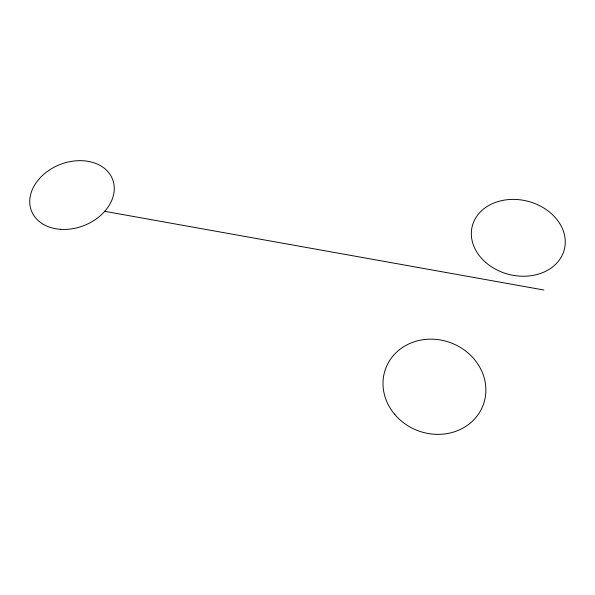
<?xml version="1.0" encoding="UTF-8"?>
<svg xmlns="http://www.w3.org/2000/svg" width="595" height="595" viewBox="0 0 595 595"><rect width="100%" height="100%" fill="white"/><g stroke="black" fill="none" stroke-linecap="round" stroke-linejoin="round"><path stroke-width="0.89" d="M104.727 211.322L543.964 290.025M485.736 262.462A47.488 37.782 14.1 0 0 563.896 251.008A47.488 37.782 14.1 0 0 505.259 199.965A47.488 37.782 14.1 0 0 485.736 262.462M394.47 414.12A52.062 46.931 20.8 0 0 482.463 406.824A52.062 46.931 20.8 0 0 426.347 339.343A52.062 46.931 20.8 0 0 394.47 414.12M60.497 229.328A43.524 32.785 -21.3 0 0 112.968 180.397A43.524 32.785 -21.3 0 0 42.535 175.421A43.524 32.785 -21.3 0 0 60.497 229.328"/></g></svg>
